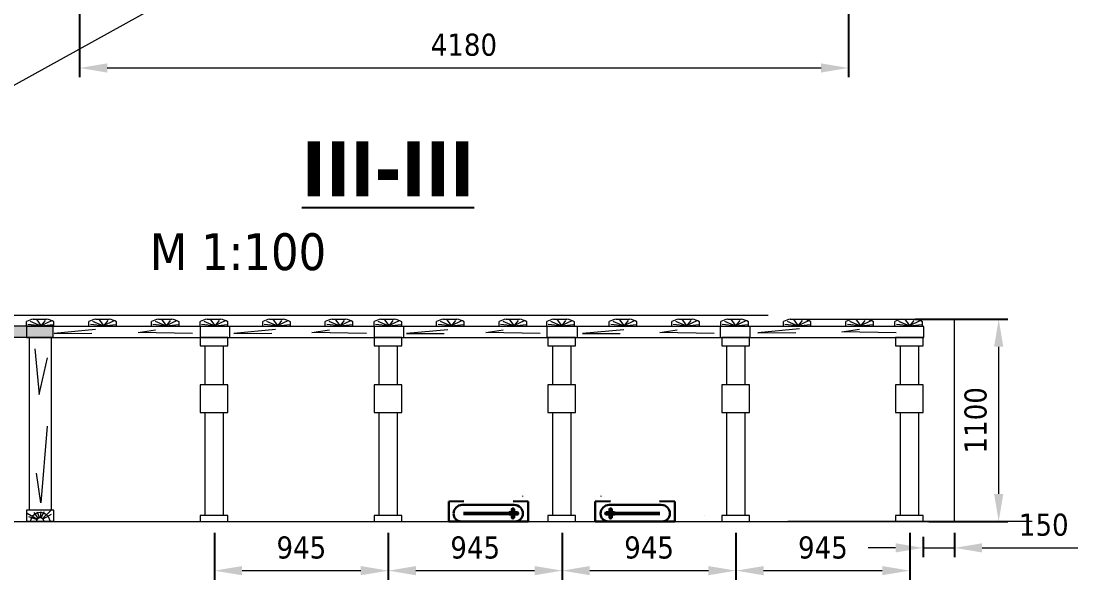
# Model space of a CAD drawing. Header units: millimetres. Extents: x 2161 to 3506, y -1213 to -250.
# Drawn here: x 2537.9 to 2595.3, y -523.2 to -492.8 of the extents above; entities that cross this region are included whole.
import ezdxf

# ---------------------------------------------------------------- set-up
doc = ezdxf.new("R2010")
doc.units = ezdxf.units.MM
doc.linetypes.add('DASHED', pattern=[0.75, 0.5, -0.25])
doc.styles.add('стиль', font='TAHOMA.TTF')
doc.dimstyles.new('Копия DIN', dxfattribs={"dimtxt": 2, "dimasz": 2.5, "dimexe": 0.5, "dimexo": 0.625, "dimtad": 0, "dimdec": 0, "dimlfac": 100, "dimzin": 4, "dimdsep": 46, "dimtxsty": 'стиль', "dimcen": 2.5, "dimclre": 256, "dimclrt": 256, "dimadec": 0, "dimazin": 2, "dimtfac": 1, "dimtdec": 0, "dimtmove": 0, "dimatfit": 3, "dimfxl": 0, "dimtvp": 1, "dimtolj": 1, "dimtzin": 0, "dimlwd": 0, "dimarcsym": 0})

# ---------------------------------------------------------------- blocks, each defined once
blk = doc.blocks.new('*D399')
at = {"lineweight": -2}
for p, q in [((2541.085, -491.04), (2541.085, -495.893)), ((2582.885, -491.04), (2582.885, -495.893))]:
    blk.add_line(p, q, dxfattribs=at)
at = {"color": 0, "lineweight": 0}
blk.add_line((2542.585, -495.393), (2581.385, -495.393), dxfattribs=at)
at = {"color": 0, "lineweight": 15}
for points in [[(2542.585, -495.143), (2542.585, -495.643), (2541.085, -495.393)], [(2581.385, -495.143), (2581.385, -495.643), (2582.885, -495.393)]]:
    blk.add_solid(points, dxfattribs=at)
at = {"layer": 'Defpoints', "color": 0, "lineweight": 15}
for p in [(2541.085, -490.415), (2582.885, -490.415), (2582.885, -495.393)]:
    blk.add_point(p, dxfattribs=at)
at = {"lineweight": 15, "insert": (2561.972, -494.139), "char_height": 1.2, "attachment_point": 5, "style": 'стиль'}
blk.add_mtext('\\A1;4180', dxfattribs=at)
blk = doc.blocks.new('*D484')
at = {"linetype": 'ByBlock', "lineweight": -2}
for p, q in [((2586.941, -520.877), (2586.941, -521.973)), ((2588.641, -520.664), (2588.641, -521.973))]:
    blk.add_line(p, q, dxfattribs=at)
at = {"color": 0, "linetype": 'ByBlock', "lineweight": 0}
for p, q in [((2585.441, -521.473), (2583.941, -521.473)), ((2586.941, -521.473), (2588.641, -521.473)), ((2590.141, -521.473), (2595.345, -521.473))]:
    blk.add_line(p, q, dxfattribs=at)
at = {"color": 0, "lineweight": 15}
for points in [[(2585.441, -521.223), (2585.441, -521.723), (2586.941, -521.473)], [(2590.141, -521.223), (2590.141, -521.723), (2588.641, -521.473)]]:
    blk.add_solid(points, dxfattribs=at)
at = {"layer": 'Defpoints', "color": 0, "lineweight": 15}
for p in [(2586.941, -520.252), (2588.641, -520.039), (2588.641, -521.473)]:
    blk.add_point(p, dxfattribs=at)
at = {"lineweight": 15, "insert": (2593.493, -520.224), "char_height": 1.2, "attachment_point": 5, "style": 'стиль'}
blk.add_mtext('\\A1;150', dxfattribs=at)
blk = doc.blocks.new('*D428')
at = {"linetype": 'ByBlock', "lineweight": -2}
for p, q in [((2576.763, -520.655), (2576.763, -523.212)), ((2586.213, -520.655), (2586.213, -523.212))]:
    blk.add_line(p, q, dxfattribs=at)
at = {"color": 0, "linetype": 'ByBlock', "lineweight": 0}
blk.add_line((2578.263, -522.712), (2584.713, -522.712), dxfattribs=at)
at = {"color": 0, "lineweight": 15}
for points in [[(2578.263, -522.462), (2578.263, -522.962), (2576.763, -522.712)], [(2584.713, -522.462), (2584.713, -522.962), (2586.213, -522.712)]]:
    blk.add_solid(points, dxfattribs=at)
at = {"layer": 'Defpoints', "color": 0, "lineweight": 15}
for p in [(2576.763, -520.03), (2586.213, -520.03), (2586.213, -522.712)]:
    blk.add_point(p, dxfattribs=at)
at = {"lineweight": 15, "insert": (2581.488, -521.463), "char_height": 1.2, "attachment_point": 5, "style": 'стиль'}
blk.add_mtext('\\A1;945', dxfattribs=at)
blk = doc.blocks.new('*D429')
at = {"linetype": 'ByBlock', "lineweight": -2}
for p, q in [((2586.502, -509.039), (2591.542, -509.039)), ((2587.252, -520.039), (2591.542, -520.039))]:
    blk.add_line(p, q, dxfattribs=at)
at = {"color": 0, "linetype": 'ByBlock', "lineweight": 0}
blk.add_line((2591.042, -518.539), (2591.042, -510.539), dxfattribs=at)
at = {"color": 0, "lineweight": 15}
for points in [[(2590.792, -510.539), (2591.292, -510.539), (2591.042, -509.039)], [(2590.792, -518.539), (2591.292, -518.539), (2591.042, -520.039)]]:
    blk.add_solid(points, dxfattribs=at)
at = {"layer": 'Defpoints', "color": 0, "lineweight": 15}
for p in [(2585.877, -509.039), (2591.042, -509.039), (2586.627, -520.039)]:
    blk.add_point(p, dxfattribs=at)
at = {"lineweight": 0, "insert": (2589.792, -514.539), "char_height": 1.2, "attachment_point": 5, "rotation": 90, "style": 'стиль'}
blk.add_mtext('\\A1;1100', dxfattribs=at)
blk = doc.blocks.new('з0.15')
at = {"color": 7, "lineweight": 15}
for p, q in [((4545.833, -854.206), (4545.833, -853.942)), ((4546.206, -853.806), (4546.933, -853.806)), ((4547.333, -854.206), (4547.333, -853.956))]:
    blk.add_line(p, q, dxfattribs=at)
for points in [[(4547.193, -853.91), (4546.617, -854.17), (4545.91, -854.095)], [(4546.031, -853.919), (4546.626, -854.17), (4547.295, -854.105)], [(4546.858, -853.891), (4546.644, -854.16), (4546.412, -853.845)]]:
    blk.add_lwpolyline(points, dxfattribs=at)
for centre, radius, start, end in [((4546.451, -855.05), 1.269, 101.14815, 119.14223), ((4546.698, -855.035), 1.251, 59.50616, 79.18788)]:
    blk.add_arc(centre, radius, start, end, dxfattribs=at)
blk = doc.blocks.new('*D430')
at = {"linetype": 'ByBlock', "lineweight": -2}
for p, q in [((2567.313, -520.655), (2567.313, -523.212)), ((2576.763, -520.655), (2576.763, -523.212))]:
    blk.add_line(p, q, dxfattribs=at)
at = {"color": 0, "linetype": 'ByBlock', "lineweight": 0}
blk.add_line((2568.813, -522.712), (2575.263, -522.712), dxfattribs=at)
at = {"color": 0, "lineweight": 15}
for points in [[(2568.813, -522.462), (2568.813, -522.962), (2567.313, -522.712)], [(2575.263, -522.462), (2575.263, -522.962), (2576.763, -522.712)]]:
    blk.add_solid(points, dxfattribs=at)
at = {"layer": 'Defpoints', "color": 0, "lineweight": 15}
for p in [(2567.313, -520.03), (2576.763, -520.03), (2576.763, -522.712)]:
    blk.add_point(p, dxfattribs=at)
at = {"lineweight": 15, "insert": (2572.038, -521.463), "char_height": 1.2, "attachment_point": 5, "style": 'стиль'}
blk.add_mtext('\\A1;945', dxfattribs=at)
blk = doc.blocks.new('*D431')
at = {"linetype": 'ByBlock', "lineweight": -2}
for p, q in [((2557.863, -520.655), (2557.863, -523.212)), ((2567.313, -520.655), (2567.313, -523.212))]:
    blk.add_line(p, q, dxfattribs=at)
at = {"color": 0, "linetype": 'ByBlock', "lineweight": 0}
blk.add_line((2559.363, -522.712), (2565.813, -522.712), dxfattribs=at)
at = {"color": 0, "lineweight": 15}
for points in [[(2559.363, -522.462), (2559.363, -522.962), (2557.863, -522.712)], [(2565.813, -522.462), (2565.813, -522.962), (2567.313, -522.712)]]:
    blk.add_solid(points, dxfattribs=at)
at = {"layer": 'Defpoints', "color": 0, "lineweight": 15}
for p in [(2557.863, -520.03), (2567.313, -520.03), (2567.313, -522.712)]:
    blk.add_point(p, dxfattribs=at)
at = {"lineweight": 15, "insert": (2562.588, -521.463), "char_height": 1.2, "attachment_point": 5, "style": 'стиль'}
blk.add_mtext('\\A1;945', dxfattribs=at)
blk = doc.blocks.new('*D432')
at = {"linetype": 'ByBlock', "lineweight": -2}
for p, q in [((2548.413, -520.655), (2548.413, -523.212)), ((2557.863, -520.655), (2557.863, -523.212))]:
    blk.add_line(p, q, dxfattribs=at)
at = {"color": 0, "linetype": 'ByBlock', "lineweight": 0}
blk.add_line((2549.913, -522.712), (2556.363, -522.712), dxfattribs=at)
at = {"color": 0, "lineweight": 15}
for points in [[(2549.913, -522.462), (2549.913, -522.962), (2548.413, -522.712)], [(2556.363, -522.462), (2556.363, -522.962), (2557.863, -522.712)]]:
    blk.add_solid(points, dxfattribs=at)
at = {"layer": 'Defpoints', "color": 0, "lineweight": 15}
for p in [(2548.413, -520.03), (2557.863, -520.03), (2557.863, -522.712)]:
    blk.add_point(p, dxfattribs=at)
at = {"lineweight": 15, "insert": (2553.138, -521.463), "char_height": 1.2, "attachment_point": 5, "style": 'стиль'}
blk.add_mtext('\\A1;945', dxfattribs=at)

msp = doc.modelspace()

# ---------------------------------------------------------------- hatches: boundary and pattern name
at = {"lineweight": 15}
msp.add_hatch(color=7, dxfattribs=at).paths.add_polyline_path([(2528.591, -509.43), (2528.591, -510.03), (2539.65, -510.03), (2539.651, -509.43)])

# ---------------------------------------------------------------- linework, layer by layer
at = {"color": 7, "lineweight": 15}
for p, q in [((2527.813, -508.826), (2578.508, -508.826)), ((2579.735, -509.039), (2588.641, -509.039)), ((2538.341, -510.03), (2538.341, -519.43)), ((2539.541, -510.03), (2539.541, -519.43)), ((2547.891, -510.499), (2547.891, -512.62)), ((2548.891, -510.499), (2548.891, -512.62)), ((2557.341, -510.499), (2557.341, -512.62)), ((2558.341, -510.499), (2558.341, -512.62)), ((2566.791, -510.499), (2566.791, -512.62)), ((2567.791, -510.499), (2567.791, -512.62)), ((2576.241, -510.499), (2576.241, -512.62)), ((2577.241, -510.499), (2577.241, -512.62)), ((2585.691, -510.499), (2585.691, -512.62)), ((2586.691, -510.499), (2586.691, -512.62)), ((2547.891, -514.115), (2547.891, -519.706)), ((2548.891, -514.115), (2548.891, -519.706)), ((2557.341, -514.115), (2557.341, -519.706)), ((2558.341, -514.115), (2558.341, -519.706)), ((2566.791, -514.115), (2566.791, -519.706)), ((2567.791, -514.115), (2567.791, -519.706)), ((2576.241, -514.115), (2576.241, -519.706)), ((2577.241, -514.115), (2577.241, -519.706)), ((2585.691, -514.115), (2585.691, -519.706)), ((2586.691, -514.115), (2586.691, -519.706)), ((2521.155, -520.039), (2588.641, -520.039)), ((2586.213, -520.039), (2579.573, -520.039)), ((2592.853, -520.039), (2586.213, -520.039))]:
    msp.add_line(p, q, dxfattribs=at)
at = {"color": 7, "lineweight": 0}
msp.add_line((2588.641, -520.039), (2588.641, -509.039), dxfattribs=at)
at = {"color": 0, "linetype": 'Continuous', "lineweight": 15}
for p, q in [((2565.166, -518.654), (2565.166, -518.676)), ((2569.417, -518.654), (2569.417, -518.676))]:
    msp.add_line(p, q, dxfattribs=at)
at = {"linetype": 'Continuous', "lineweight": 30}
for p, q in [((2561.976, -518.942), (2561.151, -518.946)), ((2561.151, -518.946), (2561.151, -520.039)), ((2564.644, -518.942), (2565.468, -518.946)), ((2565.468, -518.946), (2565.468, -520.039)), ((2569.939, -518.942), (2569.114, -518.946)), ((2569.114, -518.946), (2569.114, -520.039)), ((2572.607, -518.942), (2573.431, -518.946)), ((2573.431, -518.946), (2573.431, -520.039)), ((2565.468, -520.039), (2561.151, -520.039)), ((2569.114, -520.039), (2573.431, -520.039))]:
    msp.add_line(p, q, dxfattribs=at)
at = {"color": 0, "linetype": 'Continuous', "lineweight": 30}
for p, q in [((2564.698, -519.143), (2561.879, -519.143)), ((2564.006, -519.143), (2564.711, -519.143)), ((2570.577, -519.143), (2569.872, -519.143)), ((2569.884, -519.143), (2572.704, -519.143)), ((2565.179, -519.611), (2565.179, -519.617)), ((2569.404, -519.611), (2569.404, -519.617)), ((2564.758, -520.038), (2561.151, -520.038)), ((2569.825, -520.038), (2573.431, -520.038))]:
    msp.add_line(p, q, dxfattribs=at)
at = {"color": 7, "linetype": 'DASHED', "lineweight": 15}
for p, q in [((2561.151, -519.491), (2561.149, -519.491)), ((2573.431, -519.491), (2573.434, -519.491))]:
    msp.add_line(p, q, dxfattribs=at)
at = {"color": 7, "lineweight": 30}
for p, q in [((2564.417, -519.541), (2564.89, -519.541)), ((2564.417, -519.663), (2564.89, -519.663)), ((2564.575, -519.365), (2564.575, -519.541)), ((2564.575, -519.663), (2564.575, -519.838)), ((2564.697, -519.365), (2564.697, -519.541)), ((2564.697, -519.663), (2564.697, -519.838)), ((2570.166, -519.541), (2569.693, -519.541)), ((2570.166, -519.663), (2569.693, -519.663)), ((2569.886, -519.365), (2569.886, -519.541)), ((2569.886, -519.663), (2569.886, -519.838)), ((2570.008, -519.365), (2570.008, -519.541)), ((2570.008, -519.663), (2570.008, -519.838))]:
    msp.add_line(p, q, dxfattribs=at)
at = {"color": 7, "lineweight": 15}
for points in [[(2528.591, -509.43), (2528.591, -510.03), (2539.65, -510.03), (2539.651, -509.43), (2528.591, -509.43)], [(2538.191, -509.435), (2538.191, -510.035), (2549.251, -510.035), (2549.251, -509.435), (2538.191, -509.435)], [(2547.641, -509.435), (2547.641, -510.035), (2558.701, -510.035), (2558.701, -509.435), (2547.641, -509.435)], [(2557.091, -509.439), (2557.091, -510.039), (2568.151, -510.039), (2568.151, -509.439), (2557.091, -509.439)], [(2566.477, -509.439), (2566.477, -510.039), (2577.536, -510.039), (2577.537, -509.439), (2566.477, -509.439)], [(2575.911, -509.439), (2575.911, -510.039), (2586.97, -510.039), (2586.97, -509.439), (2575.911, -509.439)], [(2541.954, -509.612), (2539.7, -509.827), (2541.753, -509.813)], [(2547.223, -509.827), (2544.265, -509.77), (2545.213, -509.626)], [(2547.641, -510.043), (2547.641, -510.499), (2549.141, -510.499), (2549.141, -510.043), (2547.641, -510.043)], [(2551.729, -509.612), (2549.476, -509.827), (2551.528, -509.813)], [(2556.673, -509.827), (2553.715, -509.77), (2554.663, -509.626)], [(2557.091, -510.043), (2557.091, -510.499), (2558.591, -510.499), (2558.591, -510.043), (2557.091, -510.043)], [(2561.101, -509.616), (2558.847, -509.831), (2560.9, -509.817)], [(2566.123, -509.831), (2563.165, -509.774), (2564.113, -509.63)], [(2566.541, -510.043), (2566.541, -510.499), (2568.041, -510.499), (2568.041, -510.043), (2566.541, -510.043)], [(2570.667, -509.616), (2568.413, -509.831), (2570.466, -509.817)], [(2575.574, -509.831), (2572.617, -509.774), (2573.565, -509.63)], [(2575.991, -510.043), (2575.991, -510.499), (2577.491, -510.499), (2577.491, -510.043), (2575.991, -510.043)], [(2580.209, -509.574), (2577.956, -509.79), (2580.008, -509.775)], [(2585.478, -509.79), (2582.521, -509.732), (2583.468, -509.589)], [(2585.441, -510.043), (2585.441, -510.499), (2586.941, -510.499), (2586.941, -510.043), (2585.441, -510.043)], [(2538.656, -510.651), (2538.885, -513.147), (2539.344, -511.139)], [(2547.641, -512.62), (2547.64, -514.115), (2549.141, -514.115), (2549.141, -512.62), (2547.641, -512.62)], [(2557.091, -512.62), (2557.09, -514.115), (2558.591, -514.115), (2558.591, -512.62), (2557.091, -512.62)], [(2566.541, -512.62), (2566.54, -514.115), (2568.041, -514.115), (2568.041, -512.62), (2566.541, -512.62)], [(2575.991, -512.62), (2575.99, -514.115), (2577.491, -514.115), (2577.491, -512.62), (2575.991, -512.62)], [(2585.441, -512.62), (2585.44, -514.115), (2586.941, -514.115), (2586.941, -512.62), (2585.441, -512.62)], [(2539.316, -514.868), (2538.971, -519.026), (2538.742, -517.42)], [(2538.191, -519.43), (2538.191, -520.03), (2539.691, -520.03), (2539.691, -519.43), (2538.191, -519.43)], [(2538.241, -519.593), (2538.79, -519.908)], [(2538.3, -519.769), (2538.771, -519.934)], [(2538.84, -519.866), (2538.61, -519.555)], [(2538.901, -519.843), (2538.803, -519.525)], [(2538.952, -519.839), (2538.992, -519.508)], [(2539.003, -519.848), (2539.153, -519.488)], [(2539.521, -519.438), (2539.061, -519.878)], [(2539.53, -519.662), (2539.093, -519.908)], [(2575.071, -519.704), (2575.074, -519.704)]]:
    msp.add_lwpolyline(points, dxfattribs=at)
at = {"color": 7, "lineweight": 15, "ltscale": 0.4}
for points in [[(2547.641, -519.706), (2547.641, -520.039), (2549.141, -520.039), (2549.141, -519.706), (2547.641, -519.706)], [(2557.091, -519.706), (2557.091, -520.039), (2558.591, -520.039), (2558.591, -519.706), (2557.091, -519.706)], [(2566.541, -519.706), (2566.541, -520.039), (2568.041, -520.039), (2568.041, -519.706), (2566.541, -519.706)], [(2575.991, -519.706), (2575.991, -520.039), (2577.491, -520.039), (2577.491, -519.706), (2575.991, -519.706)], [(2585.441, -519.706), (2585.441, -520.039), (2586.941, -520.039), (2586.941, -519.706), (2585.441, -519.706)]]:
    msp.add_lwpolyline(points, dxfattribs=at)
at = {"color": 0, "linetype": 'Continuous', "lineweight": 50}
for points in [[(2564.382, -519.603), (2561.96, -519.603)], [(2570.201, -519.603), (2572.622, -519.603)]]:
    msp.add_lwpolyline(points, dxfattribs=at)
at = {"color": 0, "linetype": 'Continuous', "lineweight": 30}
for centre, radius, start, end in [((2561.879, -519.611), 0.468, 90, 180), ((2564.711, -519.611), 0.468, 0, 90), ((2569.872, -519.611), 0.468, 90, 180), ((2572.704, -519.611), 0.468, 0, 90), ((2561.833, -519.617), 0.421, 180, 270), ((2564.758, -519.617), 0.421, 270, 0), ((2569.825, -519.617), 0.421, 180, 270), ((2572.75, -519.617), 0.421, 270, 0)]:
    msp.add_arc(centre, radius, start, end, dxfattribs=at)
at = {"color": 7, "lineweight": 15}
for centre, radius, start, end in [((2538.947, -520.096), 0.537, 8.91252, 171.08748), ((2538.941, -520.039), 0.2, 7.43413, 172.56587)]:
    msp.add_arc(centre, radius, start, end, dxfattribs=at)
at = {"color": 7, "lineweight": 30}
for centre, start, end in [((2564.452, -519.602), 119.8267, 240.1733), ((2564.636, -519.4), 29.8267, 150.1733), ((2564.855, -519.602), 299.8267, 60.1733), ((2569.728, -519.602), 119.8267, 240.1733), ((2569.947, -519.4), 29.8267, 150.1733), ((2570.131, -519.602), 299.8267, 60.1733), ((2564.636, -519.803), 209.8267, 330.1733), ((2569.947, -519.803), 209.8267, 330.1733)]:
    msp.add_arc(centre, 0.0701, start, end, dxfattribs=at)

# ---------------------------------------------------------------- block references
at = {"color": 7, "lineweight": 15}
for p in [(-2007.642, 344.767), (-2004.242, 344.767), (-2000.842, 344.767), (-1998.192, 344.767), (-1994.792, 344.767), (-1991.392, 344.767), (-1988.742, 344.767), (-1985.342, 344.767), (-1981.942, 344.767), (-1979.356, 344.767), (-1975.956, 344.767), (-1972.556, 344.767), (-1969.894, 344.767), (-1966.494, 344.767), (-1963.094, 344.767), (-1960.431, 344.767)]:
    msp.add_blockref('з0.15', p, dxfattribs=at)

# ---------------------------------------------------------------- texts
at = {"color": 7, "insert": (2495.817, -499.375), "char_height": 3, "width": 125.89643, "attachment_point": 1, "style": 'стиль'}
msp.add_mtext('\\A1;{\\fTahoma|b1|i0|c204|p34;\\W9.3086;\\L     \\W1;III-III\\P\\fTahoma|b0|i0|c204|p34;\\H0.66667x;\\W9.3501;\\l       \\W1;М 1:100\\fTahoma|b1|i0|c204|p34;\\H1.5x;\\L\\P\\W8.6787;      }', dxfattribs=at)

# ---------------------------------------------------------------- dimensions: what is measured, and where the dimension line sits
at = {"color": 7, "lineweight": 15}
dim = msp.add_linear_dim(base=(2582.885, -495.393), p1=(2541.085, -490.415), p2=(2582.885, -490.415), dimstyle='Копия DIN', override={"dimtxt": 1.2, "dimasz": 1.5}, dxfattribs=at)
dim.commit()
dim.dimension.update_dxf_attribs({"geometry": '*D399', "text_midpoint": (2561.972, -495.393), "dimtype": 160})
at = {"color": 7, "lineweight": 0}
dim = msp.add_linear_dim(base=(2591.042, -509.039), p1=(2586.627, -520.039), p2=(2585.877, -509.039), angle=90, dimstyle='Копия DIN', override={"dimtxt": 1.2, "dimasz": 1.5}, dxfattribs=at)
dim.commit()
dim.dimension.update_dxf_attribs({"geometry": '*D429', "text_midpoint": (2589.792, -514.539)})
at = {"color": 7, "lineweight": 15}
dim = msp.add_linear_dim(base=(2588.641, -521.473), p1=(2586.941, -520.252), p2=(2588.641, -520.039), text='150', dimstyle='Копия DIN', override={"dimtxt": 1.2, "dimasz": 1.5}, dxfattribs=at)
dim.commit()
dim.dimension.update_dxf_attribs({"geometry": '*D484', "text_midpoint": (2593.493, -520.224)})
for base, p1, p2, picture, middle in [((2557.863, -522.712), (2548.413, -520.03), (2557.863, -520.03), '*D432', (2553.138, -521.463)), ((2567.313, -522.712), (2557.863, -520.03), (2567.313, -520.03), '*D431', (2562.588, -521.463)), ((2576.763, -522.712), (2567.313, -520.03), (2576.763, -520.03), '*D430', (2572.038, -521.463)), ((2586.213, -522.712), (2576.763, -520.03), (2586.213, -520.03), '*D428', (2581.488, -521.463))]:
    dim = msp.add_linear_dim(base=base, p1=p1, p2=p2, dimstyle='Копия DIN', override={"dimtxt": 1.2, "dimasz": 1.5}, dxfattribs=at)
    dim.commit()
    dim.dimension.update_dxf_attribs({"geometry": picture, "text_midpoint": middle})

# ---------------------------------------------------------------- leaders
at = {"color": 7, "lineweight": 0}
msp.add_leader([(2561.796, -482.901), (2535.342, -497.54), (2501.014, -497.54)], dimstyle='Копия DIN', override={"dimtxt": 1.2, "dimasz": 1.5, "dimgap": 0.625, "dimtad": 0}, dxfattribs=at)

doc.saveas('drawing.dxf')
